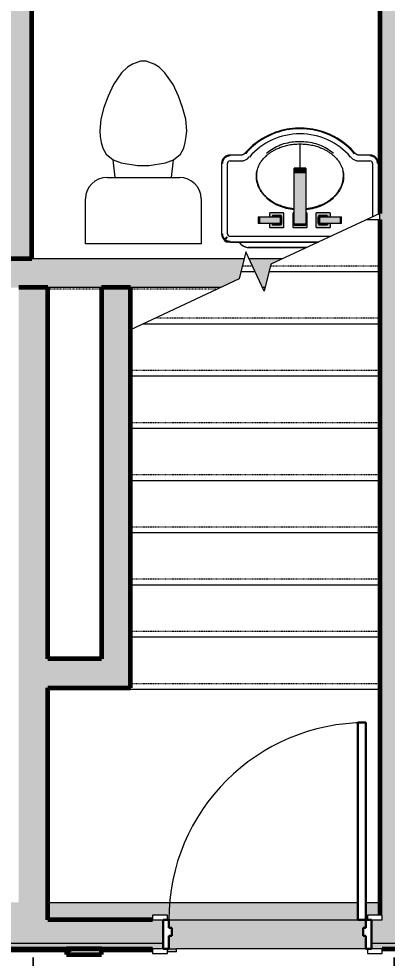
# Model space of a CAD drawing. Header units: inches. Extents: x 14 to 1007, y 932 to 1434.
# Drawn here: x 544.3 to 607.8, y 1013.6 to 1175.6 of the extents above; entities that cross this region are included whole.
import ezdxf

# ---------------------------------------------------------------- set-up
doc = ezdxf.new("R2010")
doc.units = ezdxf.units.IN
doc.header["$MEASUREMENT"] = 0
doc.linetypes.add('Dash', pattern=[0.25, 0.125, -0.125])
doc.linetypes.add('Overhead 1_16_', pattern=[0.101562, 0.0625, -0.039062])
for name, color, linetype, lineweight in [('A-ANNO-DIMS', 211, 'Continuous', 9), ('A-ANNO-DIMS-64', 211, 'Continuous', 9), ('A-DETL-HDLN', 90, 'Dash', 9), ('A-DOOR', 31, 'Continuous', 18), ('A-DOOR-1', 31, 'Continuous', 9), ('A-DOOR-2', 31, 'Continuous', 30), ('A-DOOR-FRAM', 31, 'Continuous', 30), ('A-FLOR', 192, 'Continuous', 18), ('A-WALL', 113, 'Continuous', 18), ('A-WALL-1', 113, 'Continuous', 60), ('A-WALL-PATT-1', 111, 'Continuous', 9), ('I-WALL', 2, 'Continuous', 18), ('I-WALL-1', 2, 'Continuous', 60), ('P-SANR-FIXT', 6, 'Continuous', 9), ('S-STRS', 31, 'Continuous', 9), ('S-STRS-1', 31, 'Overhead 1_16_', 9), ('S-STRS-MBND', 31, 'Continuous', 9)]:
    doc.layers.add(name, color=color, linetype=linetype, lineweight=lineweight)
doc.styles.add('Century Gothic', font='ufonts.com_century-gothic.ttf', dxfattribs={"height": 6})
doc.dimstyles.new('OD_-__1___Tolerance_1', dxfattribs={"dimscale": 12, "dimtxt": 6.26501, "dimasz": 0.666667, "dimexe": 0.5, "dimexo": 0.333333, "dimgap": 0.333333, "dimtad": 1, "dimdec": 0, "dimzin": 1, "dimdsep": 46, "dimlunit": 4, "dimtxsty": 'Century Gothic', "dimblk1": 'OBLIQUE', "dimblk2": 'OBLIQUE', "dimsah": 1, "dimcen": 0.09, "dimdle": 0.5, "dimazin": 0, "dimtfac": 1, "dimtdec": 4, "dimtix": 1, "dimtmove": 0, "dimatfit": 3, "dimfxl": 1, "dimtvp": 1, "dimtfill": 1, "dimfrac": 2, "dimtolj": 1, "dimtzin": 0, "dimarcsym": 2})

# ---------------------------------------------------------------- blocks, each defined once
blk = doc.blocks.new('M_Door-Interior-Single-6_Panel-Wood - 36 x 80 - 34_-767954-Existing 1st Floor Plan')
at = {"layer": 'A-DOOR-1'}
for p, q in [((-17.25, 3.16), (-19.81, 3.16)), ((-19.81, 3.16), (-19.81, 2.37)), ((-19.81, 2.37), (-17.25, 2.37)), ((-17.25, 2.37), (-17.25, 3.16)), ((19.81, 3.16), (17.25, 3.16)), ((17.25, 3.16), (17.25, 2.37)), ((17.25, 2.37), (19.81, 2.37)), ((19.81, 2.37), (19.81, 3.16)), ((-17.25, -2.63), (-19.81, -2.63)), ((-19.81, -2.63), (-19.81, -3.41)), ((-17.25, -3.41), (-17.25, -2.63)), ((19.81, -2.63), (17.25, -2.63)), ((17.25, -2.63), (17.25, -3.41)), ((19.81, -3.41), (19.81, -2.63)), ((-19.81, -3.41), (-17.25, -3.41)), ((17.25, -3.41), (19.81, -3.41))]:
    blk.add_line(p, q, dxfattribs=at)
blk.add_arc((17, 2.37), 34, 90, 180, dxfattribs=at)
at = {"layer": 'A-DOOR-2'}
for p, q in [((17, 36.38), (15.62, 36.38)), ((15.62, 36.38), (15.62, 2.37)), ((17, 2.37), (17, 36.38)), ((15.62, 2.37), (17, 2.37))]:
    blk.add_line(p, q, dxfattribs=at)
at = {"layer": 'A-DOOR-FRAM'}
for p, q in [((-17, 2.37), (-17.98, 2.37)), ((-17.98, 2.37), (-17.98, -2.63)), ((-17, 1), (-17, 2.37)), ((17, 2.37), (17, 1)), ((17.98, 2.37), (17, 2.37)), ((17.98, -2.63), (17.98, 2.37)), ((-16.5, 1), (-17, 1)), ((-16.5, -0.38), (-16.5, 1)), ((17, 1), (16.5, 1)), ((16.5, 1), (16.5, -0.38)), ((-17, -2.63), (-17, -0.38)), ((-17, -0.38), (-16.5, -0.38)), ((16.5, -0.38), (17, -0.38)), ((17, -0.38), (17, -2.63)), ((-17.98, -2.63), (-17, -2.63)), ((17, -2.63), (17.98, -2.63))]:
    blk.add_line(p, q, dxfattribs=at)
blk = doc.blocks.new('M_Toilet-Domestic-3D - M_Toilet-Domestic-3D-610351-Existing 1st Floor Plan')
at = {"layer": 'P-SANR-FIXT'}
for p, q in [((-9.98, 19.48), (9.98, 19.48)), ((-9.98, 11.75), (-9.98, 19.48)), ((9.98, 19.48), (9.98, 11.75)), ((6.25, 8.02), (-6.25, 8.02)), ((-4.86, 8.02), (-5.21, 5)), ((4.86, 8.02), (5.21, 5)), ((-5.21, 5), (-6.4, 4)), ((-3.84, 5.5), (-5.21, 5)), ((-1, 6), (-3.84, 5.5)), ((1, 6), (-1, 6)), ((3.84, 5.5), (1, 6)), ((5.21, 5), (3.84, 5.5)), ((6.4, 4), (5.21, 5)), ((-6.4, 4), (-6.97, 3)), ((6.97, 3), (6.4, 4)), ((-7.24, 2), (-7.41, 1)), ((-6.97, 3), (-7.24, 2)), ((7.24, 2), (6.97, 3)), ((7.41, 1), (7.24, 2)), ((-7.41, 1), (-7.5, 0)), ((-7.5, 0), (-7.33, -1.99)), ((7.33, -1.99), (7.5, 0)), ((7.5, 0), (7.41, 1)), ((-7.33, -1.99), (-6.79, -4)), ((6.79, -4), (7.33, -1.99)), ((-6.79, -4), (-6.06, -6)), ((6.06, -6), (6.79, -4)), ((-6.06, -6), (-5.13, -8)), ((5.13, -8), (6.06, -6)), ((-5.13, -8), (-3.74, -10)), ((3.74, -10), (5.13, -8)), ((-3.74, -10), (-2.74, -11)), ((-2.74, -11), (-1.87, -11.5)), ((1.87, -11.5), (2.74, -11)), ((2.74, -11), (3.74, -10)), ((-1.87, -11.5), (-0.5, -12)), ((-0.5, -12), (0.5, -12)), ((0.5, -12), (1.87, -11.5))]:
    blk.add_line(p, q, dxfattribs=at)
for centre, start, end in [((-6.25, 11.75), 180, 270), ((6.25, 11.75), 270, 360)]:
    blk.add_arc(centre, 3.73, start, end, dxfattribs=at)
blk = doc.blocks.new('Pedestal_Sink_7089 - Pedestal_Sink_7089-V1-Existing 1st Floor Plan')
at = {"layer": 'P-SANR-FIXT'}
for points in [[(-7.5, 5.68), (-7.52, 5.68), (-7.5, 4.56), (-7.16, 4.56), (-7.16, 5.68), (-7.46, 5.68)], [(-7.16, 5.68), (-7.16, 4.56), (-3.85, 4.56), (-3.85, 5.68), (-6.33, 5.68)], [(-5.16, 6), (-5.05, 5.91), (-3.66, 5.91), (-3.49, 6)], [(-3.49, 5.68), (-3.85, 5.68), (-3.85, 4.56), (-3.49, 4.56), (-3.49, 4.68)], [(-3.45, 5.96), (-3.54, 5.79), (-3.51, 5.68), (-3.45, 5.68), (-3.45, 4.56), (-3.54, 4.56), (-3.54, 4.46), (-3.45, 4.34), (-3.45, 5.89)], [(-3.45, 5.68), (-3.49, 5.68), (-3.48, 4.56), (-3.45, 4.56), (-3.45, 4.68)], [(0.65, 6.36), (-1.52, 6.36), (-1.58, 6.3), (-1.58, 3.96), (-1.5, 3.88), (-1.32, 3.88), (-1.32, 6.01), (0.65, 6), (0.65, 3.88), (0.84, 3.88), (0.91, 3.96), (0.91, 6.3), (0.86, 6.36)], [(-1.32, 6.01), (-1.32, 5.66), (0.65, 5.66), (0.65, 6.01), (-0.66, 6.01)], [(-0.66, 5.66), (-1.32, 5.66), (-1.32, -2.93), (0.65, -2.93), (0.65, 5.66)], [(3.19, 6.36), (2.48, 6.36), (2.43, 6.3), (2.43, 3.96), (2.5, 3.88), (4.84, 3.88), (4.92, 3.96), (4.9, 4.56), (4.54, 4.56), (4.54, 4.3), (4.44, 4.43), (4.42, 4.38), (4.35, 4.33), (4.45, 4.24), (2.82, 4.24), (2.99, 4.34), (2.91, 4.37), (2.88, 4.46), (2.79, 4.34), (2.79, 5.95), (2.89, 5.81), (2.94, 5.88), (3, 5.91), (2.88, 6), (4.5, 6), (4.39, 5.91), (4.45, 5.85), (4.54, 5.95), (4.54, 5.68), (4.92, 5.68), (4.92, 6.3), (4.86, 6.36), (4.27, 6.36)], [(2.79, 5.96), (2.79, 4.29), (2.88, 4.46), (2.85, 4.56), (2.79, 4.56), (2.79, 5.68), (2.88, 5.68), (2.88, 5.79), (2.79, 5.95)], [(2.79, 5.68), (2.79, 4.56), (2.83, 4.56), (2.82, 5.68)], [(2.83, 6), (3, 5.91), (4.39, 5.91), (4.5, 6)], [(3.1, 5.68), (2.83, 5.68), (2.85, 4.56), (3.19, 4.56), (3.19, 5.68)], [(3.19, 5.68), (3.19, 4.56), (6.5, 4.56), (6.5, 5.68), (5, 5.68)], [(6.59, 5.68), (6.5, 5.68), (6.5, 4.56), (6.86, 4.56), (6.84, 5.68), (6.67, 5.68)], [(-3.65, 4.34), (-4.99, 4.34), (-5.16, 4.24), (-3.48, 4.24)], [(2.99, 4.34), (2.82, 4.24), (4.5, 4.24), (4.33, 4.34), (3.11, 4.34)], [(-0.66, -2.93), (-1.32, -2.93), (-1.32, -3.84), (0.65, -3.81), (0.65, -2.93)]]:
    blk.add_hatch(color=256, dxfattribs=at).paths.add_polyline_path(points, flags=0)
h = blk.add_hatch(color=256, dxfattribs=at)
h.paths.add_polyline_path([(-3.14, 6.36), (-5.52, 6.36), (-5.58, 6.3), (-5.58, 5.68), (-5.2, 5.68), (-5.2, 5.95), (-5.11, 5.85), (-5.07, 5.92), (-5.16, 6), (-3.54, 5.97), (-3.66, 5.91), (-3.57, 5.87), (-3.54, 5.79), (-3.45, 5.96), (-3.45, 4.29), (-3.55, 4.43), (-3.6, 4.36), (-3.64, 4.33), (-3.54, 4.24), (-5.11, 4.27), (-4.99, 4.34), (-5.08, 4.38), (-5.11, 4.46), (-5.2, 4.33), (-5.2, 4.56), (-5.58, 4.56), (-5.58, 3.96), (-5.5, 3.88), (-3.16, 3.88), (-3.09, 3.96), (-3.09, 6.3)], flags=0)
h.paths.add_polyline_path([(-3.45, 5.68), (-3.45, 5.68), (-3.45, 5.35)], flags=0)
h = blk.add_hatch(color=256, dxfattribs=at)
h.paths.add_polyline_path([(-5.2, 5.95), (-5.2, 5.68), (-5.11, 5.68), (-5.11, 5.85), (-5.17, 5.92)], flags=0)
h.paths.add_polyline_path([(-5.17, 4.56), (-5.2, 4.56), (-5.2, 4.29), (-5.11, 4.46), (-5.11, 4.56)], flags=0)
h = blk.add_hatch(color=256, dxfattribs=at)
h.paths.add_polyline_path([(-3.85, 5.91), (-5.05, 5.91), (-5.11, 5.85), (-5.11, 5.68), (-3.54, 5.68), (-3.54, 5.79), (-3.57, 5.87), (-3.66, 5.91)], flags=0)
h.paths.add_polyline_path([(-3.76, 4.56), (-5.11, 4.56), (-5.11, 4.46), (-5.08, 4.38), (-4.99, 4.34), (-3.65, 4.34), (-3.57, 4.37), (-3.54, 4.46), (-3.55, 4.56), (-3.67, 4.56)], flags=0)
h = blk.add_hatch(color=256, dxfattribs=at)
h.paths.add_polyline_path([(3, 5.91), (2.91, 5.87), (2.88, 5.79), (2.89, 5.68), (4.45, 5.68), (4.45, 5.85), (4.39, 5.91), (3.19, 5.91)], flags=0)
h.paths.add_polyline_path([(2.89, 4.56), (2.88, 4.56), (2.88, 4.46), (2.91, 4.37), (3.01, 4.34), (4.33, 4.34), (4.42, 4.38), (4.45, 4.46), (4.45, 4.56), (2.94, 4.56)], flags=0)
h = blk.add_hatch(color=256, dxfattribs=at)
h.paths.add_polyline_path([(4.54, 5.95), (4.45, 5.85), (4.45, 5.68), (4.54, 5.68), (4.54, 5.89)], flags=0)
h.paths.add_polyline_path([(4.51, 4.56), (4.45, 4.56), (4.45, 4.46), (4.54, 4.35), (4.54, 4.56)], flags=0)
h = blk.add_hatch(color=256, dxfattribs=at)
h.paths.add_polyline_path([(-9.7, -5.29), (-9.7, -5.3), (-9.22, -5.63), (-9.49, -5.42), (-9.58, -5.36)], flags=0)
h.paths.add_polyline_path([(9.03, -5.29), (8.63, -5.55), (8.56, -5.65), (9.02, -5.3)], flags=0)
for p, q in [((-1.51, 9.81), (8.6, 9.81)), ((8.6, 9.84), (-1.46, 9.84)), ((-1.46, 9.84), (8.6, 9.84)), ((8.6, 9.84), (8.6, 9.81)), ((11.73, 8.89), (-3.5, 8.89)), ((-3.45, 8.91), (10.1, 8.91)), ((10.1, 8.91), (12.26, 8.91)), ((10.15, 8.93), (12.26, 8.93)), ((12.27, 8.18), (12.17, 8.05)), ((12.26, 8.93), (12.54, 8.8)), ((12.26, 8.93), (12.26, 8.91)), ((12.26, 8.91), (12.52, 8.79)), ((12.54, 8.8), (12.52, 8.79)), ((12.52, 8.79), (12.58, 8.58)), ((12.54, 8.8), (12.61, 8.57)), ((12.73, 8.5), (12.59, 8.6)), ((11.73, 7.88), (-5.65, 7.88)), ((12.07, 7.74), (11.99, 7.8)), ((12.18, 7.45), (12.18, -4.65)), ((13.18, -4.65), (13.18, 7.45)), ((-7.52, 5.68), (-7.52, 4.56)), ((-7.52, 5.68), (-7.16, 5.68)), ((-7.16, 5.68), (-3.85, 5.68)), ((-5.58, 6.3), (-5.58, 5.68)), ((-3.14, 6.36), (-5.52, 6.36)), ((-5.11, 5.85), (-5.11, 5.68)), ((-3.66, 5.91), (-5.05, 5.91)), ((-3.85, 5.68), (-3.49, 5.68)), ((-3.54, 5.68), (-3.54, 5.79)), ((-3.49, 5.68), (-3.45, 5.68)), ((-3.49, 5.68), (-3.49, 4.56)), ((-3.45, 4.56), (-3.45, 5.68)), ((-3.09, 3.96), (-3.09, 6.3)), ((-1.58, 6.3), (-1.58, 3.96)), ((0.86, 6.36), (-1.52, 6.36)), ((0.65, 6.01), (-1.32, 6.01)), ((-1.32, 5.66), (-1.32, 6.01)), ((-1.32, -2.93), (-1.32, 5.66)), ((0.65, 6.01), (0.65, 5.66)), ((0.65, 5.66), (0.65, -2.93)), ((0.91, 3.96), (0.91, 6.3)), ((2.43, 6.3), (2.43, 3.96)), ((4.86, 6.36), (2.48, 6.36)), ((2.79, 5.68), (2.83, 5.68)), ((2.79, 5.68), (2.79, 4.56)), ((2.83, 5.68), (3.19, 5.68)), ((2.83, 5.68), (2.83, 4.56)), ((2.88, 5.79), (2.88, 5.68)), ((4.39, 5.91), (3, 5.91)), ((3.19, 5.68), (6.5, 5.68)), ((4.45, 5.68), (4.45, 5.85)), ((4.92, 5.68), (4.92, 6.3)), ((6.5, 5.68), (6.86, 5.68)), ((6.86, 4.56), (6.86, 5.68)), ((-13.85, 4.06), (-13.85, -4.65)), ((-12.85, -4.65), (-12.85, 4.53)), ((-7.16, 4.56), (-7.52, 4.56)), ((-3.85, 4.56), (-7.16, 4.56)), ((-5.58, 4.56), (-5.58, 3.96)), ((-5.5, 3.88), (-3.16, 3.88)), ((-5.11, 4.56), (-5.11, 4.46)), ((-4.99, 4.34), (-3.65, 4.34)), ((-3.49, 4.56), (-3.85, 4.56)), ((-3.54, 4.46), (-3.54, 4.56)), ((-3.45, 4.56), (-3.49, 4.56)), ((-1.5, 3.88), (-1.32, 3.88)), ((0.65, 3.88), (0.84, 3.88)), ((2.5, 3.88), (4.84, 3.88)), ((2.83, 4.56), (2.79, 4.56)), ((3.19, 4.56), (2.83, 4.56)), ((2.88, 4.56), (2.88, 4.46)), ((2.99, 4.34), (4.33, 4.34)), ((6.5, 4.56), (3.19, 4.56)), ((4.45, 4.46), (4.45, 4.56)), ((4.92, 3.96), (4.92, 4.56)), ((6.86, 4.56), (6.5, 4.56)), ((-1.32, -3.84), (-1.32, -2.93)), ((0.65, -2.93), (0.65, -3.84)), ((-1.32, -3.84), (0.65, -3.84)), ((-1.32, -3.84), (0.65, -3.84)), ((-0.34, -3.85), (-0.34, -8.06)), ((-10.56, -5.09), (-12.41, -5.09)), ((-12.41, -6.09), (-10.56, -6.09)), ((11.73, -5.09), (9.89, -5.09)), ((9.89, -6.09), (11.73, -6.09))]:
    blk.add_line(p, q, dxfattribs=at)
at = {"layer": 'P-SANR-FIXT', "flags": 128}
for points in [[(12.59, 8.6), (12.54, 8.64), (12.49, 8.67), (12.44, 8.7), (12.39, 8.73), (12.34, 8.75), (12.29, 8.77), (12.23, 8.8), (12.18, 8.81), (12.13, 8.83), (12.07, 8.85), (12.01, 8.86), (11.96, 8.87), (11.9, 8.88), (11.84, 8.88), (11.79, 8.88), (11.73, 8.89)], [(12.51, 8.5), (12.47, 8.53), (12.42, 8.56), (12.38, 8.59), (12.33, 8.61), (12.29, 8.64), (12.24, 8.66), (12.19, 8.68), (12.14, 8.7), (12.09, 8.71), (12.04, 8.72), (11.99, 8.74), (11.94, 8.74), (11.89, 8.75), (11.83, 8.76), (11.78, 8.76), (11.73, 8.76)], [(12.59, 8.6), (12.58, 8.59), (12.54, 8.55), (12.5, 8.48), (12.43, 8.4), (12.35, 8.29), (12.27, 8.18)], [(13.05, 7.45), (13.05, 7.51), (13.05, 7.56), (13.04, 7.61), (13.04, 7.66), (13.03, 7.71), (13.01, 7.77), (13, 7.82), (12.99, 7.87), (12.97, 7.92), (12.95, 7.97), (12.93, 8.01), (12.9, 8.06), (12.88, 8.11), (12.85, 8.15), (12.82, 8.2), (12.79, 8.24), (12.76, 8.28), (12.73, 8.32), (12.69, 8.36), (12.65, 8.4), (12.65, 8.4)], [(13.18, 7.45), (13.18, 7.51), (13.17, 7.57), (13.17, 7.63), (13.16, 7.68), (13.15, 7.74), (13.14, 7.8), (13.12, 7.85), (13.1, 7.91), (13.09, 7.96), (13.06, 8.02), (13.04, 8.07), (13.01, 8.12), (12.99, 8.17), (12.96, 8.22), (12.93, 8.27), (12.89, 8.31), (12.86, 8.36), (12.82, 8.4), (12.78, 8.45), (12.74, 8.49), (12.73, 8.5)], [(-6.09, 1.36), (-5.82, 1.58), (-5.55, 1.78), (-5.27, 1.97), (-4.98, 2.15), (-4.68, 2.32), (-4.38, 2.48), (-4.07, 2.62), (-3.75, 2.75), (-3.43, 2.87), (-3.11, 2.98), (-2.78, 3.07), (-2.45, 3.15), (-2.11, 3.22), (-1.77, 3.27), (-1.43, 3.31), (-1.32, 3.32)], [(0.65, 3.32), (0.69, 3.32), (1.03, 3.28), (1.36, 3.23), (1.7, 3.17), (2.03, 3.09), (2.36, 3), (2.69, 2.9), (3.01, 2.78), (3.33, 2.65), (3.64, 2.51), (3.94, 2.36), (4.24, 2.19), (4.53, 2.01), (4.82, 1.82), (5.09, 1.62), (5.36, 1.41), (5.42, 1.36)], [(-13.85, -4.65), (-13.85, -4.7), (-13.85, -4.76), (-13.84, -4.82), (-13.83, -4.88), (-13.82, -4.93), (-13.81, -4.99), (-13.79, -5.05), (-13.78, -5.1), (-13.76, -5.16), (-13.74, -5.21), (-13.71, -5.26), (-13.69, -5.31), (-13.66, -5.36), (-13.63, -5.41), (-13.6, -5.46), (-13.56, -5.51), (-13.53, -5.55), (-13.49, -5.6), (-13.45, -5.64), (-13.41, -5.68), (-13.37, -5.72), (-13.33, -5.76), (-13.28, -5.8), (-13.23, -5.83), (-13.19, -5.86), (-13.14, -5.89), (-13.09, -5.92), (-13.04, -5.95), (-12.98, -5.97), (-12.93, -5.99), (-12.88, -6.01), (-12.82, -6.03), (-12.77, -6.04), (-12.71, -6.06), (-12.65, -6.07), (-12.6, -6.08), (-12.54, -6.08), (-12.48, -6.09), (-12.42, -6.09), (-12.41, -6.09)], [(-13.73, -4.65), (-13.72, -4.7), (-13.72, -4.75), (-13.72, -4.8), (-13.71, -4.86), (-13.7, -4.91), (-13.69, -4.96), (-13.67, -5.01), (-13.66, -5.06), (-13.64, -5.11), (-13.62, -5.16), (-13.6, -5.21), (-13.58, -5.26), (-13.55, -5.3), (-13.52, -5.35), (-13.5, -5.39), (-13.46, -5.43), (-13.43, -5.48), (-13.4, -5.52), (-13.36, -5.55), (-13.33, -5.59), (-13.29, -5.63), (-13.25, -5.66), (-13.21, -5.7), (-13.16, -5.73), (-13.12, -5.76), (-13.07, -5.78), (-13.03, -5.81), (-12.98, -5.83), (-12.93, -5.86), (-12.88, -5.88), (-12.84, -5.89), (-12.79, -5.91), (-12.73, -5.92), (-12.68, -5.94), (-12.63, -5.95), (-12.58, -5.95), (-12.53, -5.96), (-12.47, -5.96), (-12.42, -5.97), (-12.41, -5.97)], [(11.73, -5.97), (11.79, -5.96), (11.84, -5.96), (11.89, -5.96), (11.94, -5.95), (12, -5.94), (12.05, -5.93), (12.1, -5.91), (12.15, -5.9), (12.2, -5.88), (12.25, -5.86), (12.3, -5.84), (12.34, -5.82), (12.39, -5.79), (12.43, -5.76), (12.48, -5.73), (12.52, -5.7), (12.56, -5.67), (12.6, -5.64), (12.64, -5.6), (12.68, -5.57), (12.72, -5.53), (12.75, -5.49), (12.78, -5.45), (12.81, -5.4), (12.84, -5.36), (12.87, -5.31), (12.9, -5.27), (12.92, -5.22), (12.94, -5.17), (12.96, -5.12), (12.98, -5.07), (13, -5.02), (13.01, -4.97), (13.02, -4.92), (13.03, -4.87), (13.04, -4.82), (13.05, -4.77), (13.05, -4.71), (13.05, -4.66), (13.05, -4.65)], [(11.73, -6.09), (11.79, -6.09), (11.85, -6.09), (11.91, -6.08), (11.96, -6.07), (12.02, -6.06), (12.08, -6.05), (12.13, -6.03), (12.19, -6.02), (12.24, -6), (12.3, -5.98), (12.35, -5.95), (12.4, -5.93), (12.45, -5.9), (12.5, -5.87), (12.55, -5.84), (12.6, -5.8), (12.64, -5.77), (12.69, -5.73), (12.73, -5.69), (12.77, -5.65), (12.81, -5.61), (12.85, -5.57), (12.88, -5.52), (12.92, -5.47), (12.95, -5.43), (12.98, -5.38), (13.01, -5.33), (13.03, -5.28), (13.06, -5.22), (13.08, -5.17), (13.1, -5.12), (13.12, -5.06), (13.13, -5), (13.15, -4.95), (13.16, -4.89), (13.17, -4.84), (13.17, -4.78), (13.18, -4.72), (13.18, -4.66), (13.18, -4.65)], [(-10.56, -6.09), (-10.52, -6.09), (-10.48, -6.09), (-10.44, -6.1), (-10.4, -6.1), (-10.37, -6.11), (-10.33, -6.12), (-10.29, -6.13), (-10.25, -6.14), (-10.22, -6.15), (-10.18, -6.17), (-10.15, -6.18), (-10.11, -6.2), (-10.08, -6.22), (-10.04, -6.24), (-10.01, -6.26), (-9.98, -6.28), (-9.95, -6.31), (-9.92, -6.33), (-9.89, -6.36), (-9.86, -6.38), (-9.84, -6.41), (-9.82, -6.43)], [(-9.82, -6.43), (-9.49, -6.8), (-9.14, -7.16), (-8.77, -7.5), (-8.4, -7.83), (-8, -8.15), (-7.6, -8.45), (-7.19, -8.73), (-6.76, -8.99), (-6.32, -9.24), (-5.88, -9.47), (-5.42, -9.68), (-4.96, -9.88), (-4.49, -10.05), (-4.01, -10.21), (-3.53, -10.35), (-3.04, -10.47), (-2.55, -10.57), (-2.05, -10.64), (-1.56, -10.7), (-1.06, -10.74), (-0.55, -10.76), (-0.05, -10.76), (0.45, -10.74), (0.95, -10.7), (1.45, -10.63), (1.94, -10.55), (2.43, -10.45), (2.92, -10.33), (3.4, -10.19), (3.88, -10.03), (4.35, -9.85), (4.81, -9.66), (5.26, -9.44), (5.71, -9.21), (6.14, -8.96), (6.57, -8.69), (6.98, -8.41), (7.38, -8.11), (7.77, -7.79), (8.15, -7.46), (8.51, -7.11), (8.86, -6.75), (9.15, -6.43)], [(-9.73, -6.34), (-9.4, -6.71), (-9.05, -7.07), (-8.69, -7.41), (-8.31, -7.74), (-7.93, -8.05), (-7.53, -8.34), (-7.12, -8.62), (-6.7, -8.89), (-6.26, -9.13), (-5.82, -9.36), (-5.37, -9.57), (-4.91, -9.76), (-4.45, -9.94), (-3.98, -10.09), (-3.5, -10.23), (-3.02, -10.34), (-2.53, -10.44), (-2.04, -10.52), (-1.54, -10.58), (-1.05, -10.62), (-0.55, -10.64), (-0.06, -10.63), (0.44, -10.61), (0.94, -10.57), (1.43, -10.51), (1.92, -10.43), (2.41, -10.33), (2.89, -10.21), (3.37, -10.07), (3.84, -9.91), (4.3, -9.74), (4.76, -9.54), (5.21, -9.33), (5.65, -9.1), (6.08, -8.85), (6.5, -8.59), (6.91, -8.31), (7.31, -8.01), (7.69, -7.69), (8.06, -7.37), (8.42, -7.02), (8.77, -6.67), (9.06, -6.34)], [(-0.34, -8.43), (-0.68, -8.44), (-1.02, -8.43), (-1.36, -8.41), (-1.7, -8.37), (-2.04, -8.32), (-2.37, -8.26), (-2.71, -8.18), (-3.04, -8.09), (-3.36, -7.99), (-3.68, -7.87), (-4, -7.74), (-4.31, -7.6), (-4.61, -7.44), (-4.91, -7.28), (-5.2, -7.1), (-5.49, -6.91), (-5.76, -6.71), (-6.03, -6.5), (-6.09, -6.45)], [(5.42, -6.45), (5.15, -6.67), (4.88, -6.87), (4.59, -7.06), (4.3, -7.24), (4.01, -7.41), (3.7, -7.57), (3.39, -7.71), (3.08, -7.84), (2.76, -7.96), (2.43, -8.07), (2.1, -8.16), (1.77, -8.24), (1.44, -8.31), (1.1, -8.36), (0.76, -8.4), (0.42, -8.43), (0.08, -8.44), (-0.26, -8.44), (-0.34, -8.43)], [(9.15, -6.43), (9.18, -6.4), (9.2, -6.37), (9.23, -6.34), (9.26, -6.32), (9.29, -6.29), (9.32, -6.27), (9.36, -6.25), (9.39, -6.23), (9.42, -6.21), (9.46, -6.19), (9.49, -6.17), (9.53, -6.16), (9.56, -6.14), (9.6, -6.13), (9.64, -6.12), (9.68, -6.11), (9.71, -6.11), (9.75, -6.1), (9.79, -6.09), (9.83, -6.09), (9.87, -6.09), (9.89, -6.09)]]:
    blk.add_lwpolyline(points, dxfattribs=at)
at = {"layer": 'P-SANR-FIXT'}
for centre, radius, start, end in [((8.43, 7.75), 2.09, 66.055, 85.1774), ((8.43, 7.75), 2.09, 34.1051, 85.1774), ((8.43, 7.75), 2.07, 33.7947, 85.1512), ((8.43, 7.75), 2.09, 43.8836, 62.3787), ((8.43, 7.75), 2.09, 33.491, 40.4341), ((11.73, 7.45), 0.431, 53.9712, 90), ((11.73, 7.45), 0.442, 360, 40.5054), ((11.73, 7.45), 0.442, 18.0233, 22.4821), ((-5.52, 6.3), 0.0586, 90, 180), ((-5.52, 6.3), 0.0586, 105, 165), ((-5.05, 5.85), 0.0582, 90, 180), ((-3.66, 5.79), 0.12, 0, 90), ((-3.14, 6.3), 0.0586, 0, 90), ((-3.14, 6.3), 0.0586, 15, 75), ((-1.52, 6.3), 0.0586, 90, 180), ((-1.52, 6.3), 0.0586, 105, 165), ((0.86, 6.3), 0.0586, 360, 90), ((0.86, 6.3), 0.0586, 15, 75), ((2.48, 6.3), 0.0586, 90, 180), ((2.48, 6.3), 0.0586, 105, 165), ((3, 5.79), 0.12, 90, 180), ((4.39, 5.85), 0.0582, 0, 90), ((4.86, 6.3), 0.0586, 0, 90), ((4.86, 6.3), 0.0586, 15, 75), ((-5.5, 3.96), 0.0737, 180, 270), ((-5.5, 3.96), 0.0737, 195, 255), ((-4.99, 4.46), 0.116, 180, 270), ((-3.65, 4.46), 0.115, 270, 0), ((-3.16, 3.96), 0.0737, 270, 360), ((-3.16, 3.96), 0.0737, 285, 345), ((-1.5, 3.96), 0.0737, 180, 270), ((-1.5, 3.96), 0.0737, 195, 255), ((0.84, 3.96), 0.0737, 270, 360), ((0.84, 3.96), 0.0737, 285, 345), ((2.5, 3.96), 0.0737, 180, 270), ((2.5, 3.96), 0.0737, 195, 255), ((2.99, 4.46), 0.115, 180, 270), ((4.33, 4.46), 0.116, 270, 360), ((4.84, 3.96), 0.0737, 270, 360), ((4.84, 3.96), 0.0737, 285, 345), ((-0.61, -5.19), 8.41, 117.2973, 128.6662), ((-0.61, -5.19), 8.41, 104.6726, 115.3063), ((-0.61, -5.19), 8.41, 94.8585, 98.8569), ((-0.06, -5.19), 8.41, 81.1924, 85.1415), ((-0.06, -5.19), 8.41, 64.6937, 75.3274), ((-0.06, -5.19), 8.41, 51.3338, 62.7027), ((-2.7, -2.69), 5.15, 131.4954, 178.4165), ((2.03, -2.69), 5.15, 1.5835, 48.5046), ((-2.7, -2.4), 5.15, 181.5835, 191.2475), ((2.03, -2.4), 5.15, 348.7459, 358.4165), ((-12.41, -4.65), 0.442, 180, 270), ((11.73, -4.65), 0.442, 270, 0), ((-10.56, -7.06), 1.97, 40.8763, 90), ((-10.56, -7.06), 1.97, 40.8763, 90), ((-3.3, -1.74), 7.81, 205.7288, 205.9902), ((-3.3, -1.74), 7.57, 207.147, 207.4479), ((-0.34, 1.79), 11.55, 220.8763, 319.1237), ((9.89, -7.06), 1.97, 90, 139.1237), ((9.89, -7.06), 1.97, 90, 139.1237), ((2.63, -1.74), 7.57, 332.5525, 332.8532), ((2.63, -1.74), 7.81, 334.0087, 334.2701)]:
    blk.add_arc(centre, radius, start, end, dxfattribs=at)
for points in [[(8.6, 9.81), (8.6, 9.8), (8.6, 9.79), (8.6, 9.78)], [(12.73, 8.5), (12.73, 8.5), (12.69, 8.45), (12.52, 8.24), (12.36, 8.06), (12.28, 7.97)]]:
    blk.add_open_spline(points, degree=3, dxfattribs=at)
for points, knots in [([(-6.3, 1.01), (-6.08, 1.21), (-5.62, 1.62), (-4.82, 2.13), (-3.96, 2.54), (-3.11, 2.84), (-2.32, 3.03), (-1.73, 3.13), (-1.41, 3.16), (-1.32, 3.17)], [-1.685697, -1.685697, -1.685697, -1.685697, -1.456923, -1.207935, -0.952955, -0.718609, -0.508349, -0.320864, -0.255572, -0.255572, -0.255572, -0.255572]), ([(0.65, 3.17), (0.73, 3.16), (1.06, 3.13), (1.65, 3.03), (2.44, 2.84), (3.29, 2.54), (4.15, 2.13), (4.95, 1.62), (5.41, 1.21), (5.63, 1.01)], [-1.430124, -1.430124, -1.430124, -1.430124, -1.364833, -1.177347, -0.967088, -0.732742, -0.477762, -0.228773, 0, 0, 0, 0]), ([(-7.86, -2.54), (-7.85, -2.34), (-7.85, -1.94), (-7.73, -1.34), (-7.53, -0.73), (-7.22, -0.13), (-6.82, 0.47), (-6.48, 0.83), (-6.3, 1.01)], [-1.034118, -1.034118, -1.034118, -1.034118, -0.878914, -0.722225, -0.558873, -0.385461, -0.199326, 0, 0, 0, 0]), ([(5.63, 1.01), (5.8, 0.83), (6.15, 0.47), (6.55, -0.13), (6.86, -0.73), (7.06, -1.34), (7.18, -1.94), (7.18, -2.34), (7.18, -2.54)], [-1.034118, -1.034118, -1.034118, -1.034118, -0.834791, -0.648656, -0.475245, -0.311893, -0.155203, 0, 0, 0, 0]), ([(-0.34, -8.03), (-0.69, -8.02), (-1.37, -8), (-2.31, -7.85), (-3.14, -7.64), (-3.86, -7.39), (-4.48, -7.12), (-5.02, -6.82), (-5.48, -6.53), (-5.87, -6.23), (-6.21, -5.93), (-6.5, -5.65), (-6.74, -5.37), (-6.95, -5.1), (-7.12, -4.85), (-7.27, -4.61), (-7.4, -4.35), (-7.53, -4.08), (-7.65, -3.76), (-7.75, -3.4), (-7.83, -2.99), (-7.85, -2.7), (-7.86, -2.54)], [-2.652104, -2.652104, -2.652104, -2.652104, -2.374428, -2.128551, -1.909941, -1.714648, -1.539479, -1.382313, -1.240742, -1.11272, -0.997029, -0.892475, -0.797427, -0.710962, -0.632736, -0.560293, -0.488225, -0.410954, -0.324633, -0.227742, -0.120163, 0, 0, 0, 0]), ([(7.18, -2.54), (7.17, -2.71), (7.15, -3.01), (7.07, -3.44), (6.96, -3.81), (6.83, -4.14), (6.7, -4.42), (6.55, -4.69), (6.39, -4.95), (6.19, -5.22), (5.96, -5.5), (5.68, -5.8), (5.35, -6.1), (4.96, -6.42), (4.49, -6.73), (3.95, -7.04), (3.32, -7.34), (2.58, -7.61), (1.73, -7.83), (0.74, -8), (0.04, -8.02), (-0.34, -8.03)], [-2.652105, -2.652105, -2.652105, -2.652105, -2.525971, -2.413684, -2.313142, -2.224153, -2.144515, -2.069202, -1.991511, -1.905836, -1.810716, -1.705942, -1.589595, -1.460052, -1.316133, -1.155737, -0.976005, -0.774576, -0.547904, -0.291506, 0, 0, 0, 0])]:
    blk.add_open_spline(points, degree=3, knots=knots, dxfattribs=at)
blk = doc.blocks.new('Walls 3 - Walls 1-767673-Existing 1st Floor Plan')
at = {"layer": 'A-WALL-PATT-1'}
h = blk.add_hatch(dxfattribs=at)
h.set_pattern_fill('FP_2', color=256, style=0, pattern_type=2)
h.set_pattern_definition([(126.87, (1788.072, 994.143), (21.3254571, -31.987162), [5.331, -47.981]), (116.565, (1784.873, 987.746), (-10.66201, 10.662476), [11.921, -11.921]), (108.435, (1779.542, 987.746), (-10.662587, 21.3244936), [6.744, -26.974])])
h.paths.add_polyline_path([(1014.24, -552.52), (1014.24, -558.52), (1015.24, -558.52), (1015.24, -552.52)], flags=0)
at = {"layer": 'A-WALL-1'}
for p, q in [((1015.24, -552.52), (1014.24, -552.52)), ((1014.24, -552.52), (1014.24, -558.52)), ((1015.24, -558.52), (1015.24, -552.52)), ((1014.24, -558.52), (1015.24, -558.52))]:
    blk.add_line(p, q, dxfattribs=at)
blk = doc.blocks.new('DIMBLOCK2-Existing 1st Floor Plan')
at = {"layer": 'A-ANNO-DIMS-64'}
for p, q in [((721.52, 1058.74), (721.52, 986.24)), ((721.52, 992.24), (721.52, 1058.74)), ((609.02, 1013.74), (609.02, 986.24)), ((609.02, 992.24), (609.02, 1013.74)), ((721.52, 992.24), (609.02, 992.24))]:
    blk.add_line(p, q, dxfattribs=at)
at = {"layer": 'A-ANNO-DIMS-64', "lineweight": 50}
for p, q in [((609.02, 992.24), (613.02, 996.24)), ((721.52, 992.24), (725.52, 996.24)), ((609.02, 992.24), (605.02, 988.24)), ((721.52, 992.24), (717.52, 988.24))]:
    blk.add_line(p, q, dxfattribs=at)
at = {"layer": 'A-ANNO-DIMS-64', "color": 0, "insert": (654.78, 1003.93), "char_height": 6, "width": 25.1794, "attachment_point": 1, "line_spacing_factor": 0.984502, "style": 'Century Gothic', "bg_fill": 3, "box_fill_scale": 1.25, "bg_fill_color": 256, "bg_fill_true_color": 13158600, "bg_fill_transparency": 0}
blk.add_mtext('9\' - 5"', dxfattribs=at)
blk = doc.blocks.new('_Oblique')
at = {"color": 0, "linetype": 'ByBlock', "lineweight": -2}
blk.add_line((-0.5, -0.5), (0.5, 0.5), dxfattribs=at)
blk = doc.blocks.new('DIMBLOCK3-Existing 1st Floor Plan')
at = {"layer": 'A-ANNO-DIMS-64'}
for p, q in [((546.77, 1013.74), (546.77, 986.24)), ((546.77, 992.24), (546.77, 1013.74)), ((609.02, 1013.74), (609.02, 986.24)), ((609.02, 992.24), (609.02, 1013.74)), ((609.02, 992.24), (546.77, 992.24))]:
    blk.add_line(p, q, dxfattribs=at)
at = {"layer": 'A-ANNO-DIMS-64', "lineweight": 50}
for p, q in [((546.77, 992.24), (550.77, 996.24)), ((609.02, 992.24), (613.02, 996.24)), ((546.77, 992.24), (542.77, 988.24)), ((609.02, 992.24), (605.02, 988.24))]:
    blk.add_line(p, q, dxfattribs=at)
at = {"layer": 'A-ANNO-DIMS-64', "color": 0, "insert": (567.4, 1003.93), "char_height": 6, "width": 25.1794, "attachment_point": 1, "line_spacing_factor": 0.984502, "style": 'Century Gothic', "bg_fill": 3, "box_fill_scale": 1.25, "bg_fill_color": 256, "bg_fill_true_color": 13158600, "bg_fill_transparency": 0}
blk.add_mtext('5\' - 2"', dxfattribs=at)
blk = doc.blocks.new('DIMBLOCK4-Existing 1st Floor Plan')
at = {"layer": 'A-ANNO-DIMS-64'}
for p, q in [((432.77, 1013.74), (432.77, 986.24)), ((432.77, 992.24), (432.77, 1013.74)), ((546.77, 1013.74), (546.77, 986.24)), ((546.77, 992.24), (546.77, 1013.74)), ((546.77, 992.24), (432.77, 992.24))]:
    blk.add_line(p, q, dxfattribs=at)
at = {"layer": 'A-ANNO-DIMS-64', "lineweight": 50}
for p, q in [((432.77, 992.24), (436.77, 996.24)), ((546.77, 992.24), (550.77, 996.24)), ((432.77, 992.24), (428.77, 988.24)), ((546.77, 992.24), (542.77, 988.24))]:
    blk.add_line(p, q, dxfattribs=at)
at = {"layer": 'A-ANNO-DIMS-64', "color": 0, "insert": (479.28, 1003.93), "char_height": 6, "width": 25.1794, "attachment_point": 1, "line_spacing_factor": 0.984502, "style": 'Century Gothic', "bg_fill": 3, "box_fill_scale": 1.25, "bg_fill_color": 256, "bg_fill_true_color": 13158600, "bg_fill_transparency": 0}
blk.add_mtext('9\' - 6"', dxfattribs=at)

msp = doc.modelspace()

# ---------------------------------------------------------------- hatches: boundary and pattern name
at = {"layer": 'A-WALL'}
h = msp.add_hatch(color=256, dxfattribs=at)
h.paths.add_polyline_path([(897.19, 1015.24), (899.29, 1015.24), (899.29, 1018.61), (897.79, 1018.61), (896.83, 1018.69), (895.95, 1019.09), (895.46, 1019.55), (893.29, 1019.55), (893.29, 1021.36), (894.81, 1021.36), (894.79, 1021.61), (894.79, 1022.27), (891.76, 1022.27), (891.76, 1022.46), (891.79, 1022.46), (891.81, 1022.64), (891.87, 1022.66), (891.87, 1023.24), (886.77, 1023.24), (886.77, 1015.24), (889.63, 1015.24)], flags=0)
h.paths.add_polyline_path([(773.02, 1015.24), (773.02, 1017.48), (772.52, 1017.48), (772.52, 1018.86), (773.02, 1018.86), (773.02, 1020.24), (773.27, 1020.24), (773.27, 1021.03), (775.83, 1021.03), (775.83, 1020.24), (851.77, 1020.24), (851.77, 1023.24), (740.4, 1023.24), (740.4, 1020.24), (739.02, 1020.24), (739.02, 1018.86), (739.52, 1018.86), (739.52, 1017.48), (739.02, 1017.48), (739.02, 1015.24), (753.64, 1015.24)], flags=0)
h.paths.add_polyline_path([(604.14, 1020.24), (604.39, 1020.24), (604.39, 1021.03), (606.52, 1021.03), (606.52, 1023.24), (604.14, 1023.24), (604.14, 1021.03)], flags=0)
h.paths.add_polyline_path([(570.14, 1015.24), (604.14, 1015.24), (604.14, 1017.48), (603.64, 1017.48), (603.64, 1018.86), (604.14, 1018.86), (604.14, 1020.24), (602.76, 1020.24), (602.76, 1023.24), (549.27, 1023.24), (549.27, 1020.24), (567.33, 1020.24), (567.33, 1021.03), (569.89, 1021.03), (569.89, 1020.24), (570.14, 1020.24), (570.14, 1018.86), (570.64, 1018.86), (570.64, 1017.48), (570.14, 1017.48), (570.14, 1016.04)], flags=0)
h.paths.add_polyline_path([(190.77, 1015.24), (198.14, 1015.24), (198.14, 1020.24), (259.27, 1020.24), (259.27, 1023.24), (150.77, 1023.24), (150.77, 1020.24), (190.77, 1020.24), (190.77, 1015.99)], flags=0)
h.paths.add_polyline_path([(145.77, 1015.24), (145.77, 1023.24), (77.77, 1023.24), (77.77, 1018.24), (78, 1019.39), (78.65, 1020.36), (79.62, 1021.01), (80.78, 1021.23), (81.92, 1021.01), (82.89, 1020.36), (83.54, 1019.39), (83.77, 1018.24), (83.53, 1017.08), (82.89, 1016.12), (81.92, 1015.47), (80.77, 1015.24), (88.8, 1015.24)], flags=0)
h.paths.add_polyline_path([(78.81, 1015.24), (80.77, 1015.24), (79.61, 1015.47), (78.65, 1016.12), (78, 1017.09), (77.77, 1018.24), (77.77, 1015.24), (78.65, 1015.24)], flags=0)
h.paths.add_polyline_path([(80.77, 1015.47), (81.83, 1015.68), (82.72, 1016.28), (83.32, 1017.18), (83.53, 1018.24), (83.32, 1019.3), (82.72, 1020.19), (81.83, 1020.79), (80.77, 1021), (79.71, 1020.79), (78.81, 1020.19), (78.21, 1019.3), (78, 1018.24), (78.21, 1017.18), (78.81, 1016.28), (79.71, 1015.68)], flags=0)
h.paths.add_polyline_path([(862.77, 1020.24), (881.77, 1020.24), (881.77, 1023.24), (856.77, 1023.24), (856.77, 1020.24)], flags=0)
h.paths.add_polyline_path([(709.27, 1020.24), (709.27, 1023.24), (611.52, 1023.24), (611.52, 1020.24), (693.2, 1020.24)], flags=0)
h.paths.add_polyline_path([(731.02, 1020.24), (731.02, 1023.24), (714.27, 1023.24), (714.27, 1020.24), (723.42, 1020.24)], flags=0)
h.paths.add_polyline_path([(739.02, 1020.24), (739.02, 1023.24), (736.02, 1023.24), (736.02, 1020.24), (736.21, 1020.24), (736.21, 1021.03), (738.77, 1021.03), (738.77, 1020.24)], flags=0)
h.paths.add_polyline_path([(437.02, 1020.24), (544.27, 1020.24), (544.27, 1023.24), (435.27, 1023.24), (435.27, 1020.24)], flags=0)
h.paths.add_polyline_path([(430.27, 1020.24), (430.27, 1023.24), (351.77, 1023.24), (351.77, 1020.24), (416.02, 1020.24)], flags=0)
h.paths.add_polyline_path([(346.77, 1020.24), (346.77, 1023.24), (284.52, 1023.24), (284.52, 1020.24), (345.02, 1020.24)], flags=0)
h.paths.add_polyline_path([(270.12, 1020.24), (279.52, 1020.24), (279.52, 1023.24), (264.27, 1023.24), (264.27, 1020.24)], flags=0)
h.paths.add_polyline_path([(894.79, 1022.64), (894.79, 1023.24), (892.99, 1023.24), (892.99, 1022.64), (893.42, 1022.64)], flags=0)
at = {"layer": 'I-WALL'}
h = msp.add_hatch(color=256, dxfattribs=at)
h.paths.add_polyline_path([(606.95, 1020.24), (611.52, 1020.24), (611.52, 1276.61), (606.52, 1276.61), (606.52, 1276.17), (607.92, 1276.17), (607.92, 1276.11), (606.52, 1276.11), (606.54, 1021.03), (606.95, 1021.03)], flags=0)
h.paths.add_polyline_path([(608.02, 1276.21), (607.96, 1276.21), (607.96, 1276.51), (608.02, 1276.51)], flags=0)
h.paths.add_polyline_path([(607.7, 1276.55), (607.7, 1276.61), (607.92, 1276.61), (607.92, 1276.55)], flags=0)
for points in [[(546.52, 1134.24), (546.52, 1218.61), (541.52, 1218.61), (541.52, 1134.24)], [(544.27, 1020.24), (549.27, 1020.24), (549.27, 1129.24), (544.27, 1129.24), (544.27, 1076.22)], [(563.52, 1065.24), (563.52, 1129.24), (558.52, 1129.24), (558.52, 1065.24)], [(563.52, 1060.24), (563.52, 1065.24), (549.27, 1065.24), (549.27, 1060.24)]]:
    msp.add_hatch(color=256, dxfattribs=at).paths.add_polyline_path(points, flags=0)
h = msp.add_hatch(color=256, dxfattribs=at)
h.paths.add_polyline_path([(586.31, 1129.24), (586.75, 1129.24), (587.74, 1133.28), (589.79, 1134.24), (583.98, 1134.24), (585.74, 1130.46)], flags=0)
h.paths.add_polyline_path([(579.07, 1129.24), (582.3, 1130.75), (583.15, 1134.24), (475.45, 1134.24), (475.45, 1129.24), (572.32, 1129.24)], flags=0)
h.paths.add_polyline_path([(428.95, 1129.24), (438.58, 1129.24), (438.58, 1134.24), (427.7, 1134.24), (427.7, 1129.24)], flags=0)
h.paths.add_polyline_path([(389.37, 1129.24), (390.83, 1129.24), (390.83, 1134.24), (347.66, 1134.24), (351.77, 1132.15), (351.77, 1129.24)], flags=0)
h = msp.add_hatch(color=256, dxfattribs=at)
h.paths.add_polyline_path([(885.77, 1016.24), (885.77, 1020.24), (823.77, 1020.24), (823.77, 1016.24), (874.52, 1016.24)], flags=0)
h.paths.add_polyline_path([(788.77, 1016.24), (788.77, 1020.24), (774, 1020.24), (774, 1016.24)], flags=0)
h.paths.add_polyline_path([(738.03, 1016.24), (738.03, 1020.24), (680.27, 1020.24), (680.27, 1016.24), (723.42, 1016.24)], flags=0)
h.paths.add_polyline_path([(569.16, 1016.24), (569.16, 1020.24), (487.02, 1020.24), (487.02, 1016.24), (511.88, 1016.24)], flags=0)
h.paths.add_polyline_path([(645.27, 1016.24), (645.27, 1020.24), (605.13, 1020.24), (605.13, 1016.24), (632.76, 1016.24)], flags=0)
h.paths.add_polyline_path([(437.02, 1016.24), (437.02, 1020.24), (416.02, 1020.24), (416.02, 1016.24)], flags=0)
h.paths.add_polyline_path([(366.02, 1016.24), (366.02, 1020.24), (345.02, 1020.24), (345.02, 1016.24)], flags=0)
h.paths.add_polyline_path([(295.02, 1016.24), (295.02, 1020.24), (198.14, 1020.24), (198.14, 1016.24), (270.12, 1016.24)], flags=0)
h = msp.add_hatch(color=256, dxfattribs=at)
h.paths.add_polyline_path([(886.77, 1015.24), (886.77, 1016.24), (823.77, 1016.24), (823.77, 1015.24), (874.52, 1015.24)], flags=0)
h.paths.add_polyline_path([(788.77, 1015.24), (788.77, 1016.24), (774, 1016.24), (774, 1015.24), (775.83, 1015.24)], flags=0)
h.paths.add_polyline_path([(736.21, 1015.24), (738.03, 1015.24), (738.03, 1016.24), (680.27, 1016.24), (680.27, 1015.24), (723.42, 1015.24)], flags=0)
h.paths.add_polyline_path([(569.16, 1015.24), (569.16, 1016.24), (487.02, 1016.24), (487.02, 1015.24), (567.33, 1015.24)], flags=0)
h.paths.add_polyline_path([(645.27, 1015.24), (645.27, 1016.24), (605.13, 1016.24), (605.13, 1015.24), (632.76, 1015.24)], flags=0)
h.paths.add_polyline_path([(437.02, 1015.24), (437.02, 1016.24), (416.02, 1016.24), (416.02, 1015.24)], flags=0)
h.paths.add_polyline_path([(345.02, 1015.24), (366.02, 1015.24), (366.02, 1016.24), (345.02, 1016.24)], flags=0)
h.paths.add_polyline_path([(198.14, 1015.24), (295.02, 1015.24), (295.02, 1016.24), (198.14, 1016.24)], flags=0)
h = msp.add_hatch(color=256, dxfattribs=at)
h.paths.add_polyline_path([(81.83, 1014.74), (552.52, 1014.74), (552.52, 1015.24), (77.27, 1015.24), (77.27, 1014.74), (80.77, 1014.74)], flags=0)
h.paths.add_polyline_path([(558.52, 1014.74), (567.33, 1014.74), (567.33, 1015.24), (558.52, 1015.24)], flags=0)
h.paths.add_polyline_path([(569.89, 1014.74), (571.48, 1014.74), (571.48, 1015.24), (569.89, 1015.24)], flags=0)

# ---------------------------------------------------------------- linework, layer by layer
at = {"layer": 'A-DETL-HDLN'}
for p, q in [((558.52, 1128.99), (549.27, 1128.99)), ((578.53, 1128.99), (563.52, 1128.99)), ((586.69, 1128.99), (586.43, 1128.99))]:
    msp.add_line(p, q, dxfattribs=at)
at = {"layer": 'A-FLOR'}
msp.add_line((570.14, 1020.24), (602.76, 1020.24), dxfattribs=at)
at = {"layer": 'A-WALL'}
for p, q in [((549.27, 1023.24), (602.76, 1023.24)), ((604.14, 1023.24), (606.52, 1023.24)), ((487.02, 1016.24), (569.16, 1016.24)), ((605.13, 1016.24), (645.27, 1016.24)), ((604.14, 1015.24), (571.48, 1015.24))]:
    msp.add_line(p, q, dxfattribs=at)
at = {"layer": 'I-WALL'}
for p, q in [((546.52, 1134.24), (583.15, 1134.24)), ((583.98, 1134.24), (589.79, 1134.24)), ((558.52, 1129.24), (549.27, 1129.24)), ((579.07, 1129.24), (563.52, 1129.24)), ((586.75, 1129.24), (586.31, 1129.24)), ((552.52, 1014.74), (58.77, 1014.74)), ((567.33, 1014.74), (558.52, 1014.74)), ((571.48, 1014.74), (569.89, 1014.74)), ((570.14, 1015.24), (571.48, 1015.24)), ((571.48, 1014.74), (571.48, 1015.24))]:
    msp.add_line(p, q, dxfattribs=at)
at = {"layer": 'I-WALL-1'}
for p, q in [((546.52, 1134.24), (546.52, 1218.61)), ((606.52, 1218.61), (606.52, 1142.04)), ((606.52, 1141.01), (606.52, 1021.03)), ((541.52, 1134.24), (546.52, 1134.24)), ((549.27, 1129.24), (544.27, 1129.24)), ((549.27, 1065.24), (549.27, 1129.24)), ((563.52, 1129.24), (558.52, 1129.24)), ((558.52, 1129.24), (558.52, 1065.24)), ((563.52, 1060.24), (563.52, 1129.24)), ((558.52, 1065.24), (549.27, 1065.24)), ((549.27, 1020.24), (549.27, 1060.24)), ((549.27, 1060.24), (563.52, 1060.24)), ((567.33, 1020.24), (549.27, 1020.24)), ((487.02, 1015.24), (567.33, 1015.24)), ((606.95, 1015.24), (645.27, 1015.24))]:
    msp.add_line(p, q, dxfattribs=at)
at = {"layer": 'S-STRS'}
for p, q in [((606.52, 1141.01), (606.52, 1142.04)), ((604.32, 1141.01), (606.52, 1141.01)), ((582.61, 1132.01), (585.02, 1132.01)), ((587.43, 1132.01), (606.52, 1132.01)), ((565.72, 1123.01), (606.52, 1123.01)), ((563.52, 1114.01), (606.52, 1114.01)), ((563.52, 1105.01), (606.52, 1105.01)), ((563.52, 1096.01), (606.52, 1096.01)), ((563.52, 1087.01), (606.52, 1087.01)), ((563.52, 1078.01), (606.52, 1078.01)), ((563.52, 1069.01), (606.52, 1069.01)), ((563.52, 1060.01), (563.52, 1060.24)), ((563.52, 1060.01), (606.52, 1060.01))]:
    msp.add_line(p, q, dxfattribs=at)
at = {"layer": 'S-STRS-1'}
for p, q in [((582.85, 1133.01), (584.55, 1133.01)), ((587.67, 1133.01), (606.52, 1133.01)), ((567.86, 1124.01), (606.52, 1124.01)), ((563.52, 1115.01), (606.52, 1115.01)), ((563.52, 1106.01), (606.52, 1106.01)), ((563.52, 1097.01), (606.52, 1097.01)), ((563.52, 1088.01), (606.52, 1088.01)), ((563.52, 1079.01), (606.52, 1079.01)), ((563.52, 1070.01), (606.52, 1070.01)), ((563.52, 1061.01), (606.52, 1061.01))]:
    msp.add_line(p, q, dxfattribs=at)
at = {"layer": 'S-STRS-MBND'}
for p, q in [((606.52, 1142.04), (587.74, 1133.28)), ((583.43, 1135.41), (582.3, 1130.75)), ((586.6, 1128.61), (583.43, 1135.41)), ((587.74, 1133.28), (586.6, 1128.61)), ((582.3, 1130.75), (563.52, 1121.99))]:
    msp.add_line(p, q, dxfattribs=at)

# ---------------------------------------------------------------- block references
at = {"layer": 'A-DOOR'}
msp.add_blockref('M_Door-Interior-Single-6_Panel-Wood - 36 x 80 - 34_-767954-Existing 1st Floor Plan', (587.14, 1017.86), dxfattribs=at)
at = {"layer": 'A-WALL', "rotation": 89.9999999999999}
msp.add_blockref('Walls 3 - Walls 1-767673-Existing 1st Floor Plan', (0, 0), dxfattribs=at)
at = {"layer": 'P-SANR-FIXT', "rotation": 180}
for name, p in [('M_Toilet-Domestic-3D - M_Toilet-Domestic-3D-610351-Existing 1st Floor Plan', (565.74, 1156.27)), ('Pedestal_Sink_7089 - Pedestal_Sink_7089-V1-Existing 1st Floor Plan', (592.43, 1145.99))]:
    msp.add_blockref(name, p, dxfattribs=at)

# ---------------------------------------------------------------- next in the draw order: dimensions: what is measured, and where the dimension line sits
at = {"layer": 'A-ANNO-DIMS'}
dim = msp.add_linear_dim(base=(609.01704759, 992.23865065), p1=(721.51704759, 1062.73780703), p2=(609.01704759, 1017.73780703), dimstyle='OD_-__1___Tolerance_1', override={"dimpost": '<>', "dimfxl": 121.166208}, dxfattribs=at)
dim.commit()
dim.dimension.update_dxf_attribs({"geometry": 'DIMBLOCK2-Existing 1st Floor Plan', "text_midpoint": (665.26704759, 999.38956842)})

# ---------------------------------------------------------------- next in the draw order: dimensions: what is measured, and where the dimension line sits
dim = msp.add_linear_dim(base=(546.77, 992.24), p1=(609.02, 1017.74), p2=(546.77, 1017.74), dimstyle='OD_-__1___Tolerance_1', override={"dimpost": '<>', "dimfxl": 62.25}, dxfattribs=at)
dim.commit()
dim.dimension.update_dxf_attribs({"geometry": 'DIMBLOCK3-Existing 1st Floor Plan', "text_midpoint": (577.89, 999.39)})

# ---------------------------------------------------------------- next in the draw order: dimensions: what is measured, and where the dimension line sits
dim = msp.add_linear_dim(base=(432.77, 992.24), p1=(546.77, 1017.74), p2=(432.77, 1017.74), dimstyle='OD_-__1___Tolerance_1', override={"dimpost": '<>', "dimfxl": 114}, dxfattribs=at)
dim.commit()
dim.dimension.update_dxf_attribs({"geometry": 'DIMBLOCK4-Existing 1st Floor Plan', "text_midpoint": (489.77, 999.39)})

doc.saveas('drawing.dxf')
